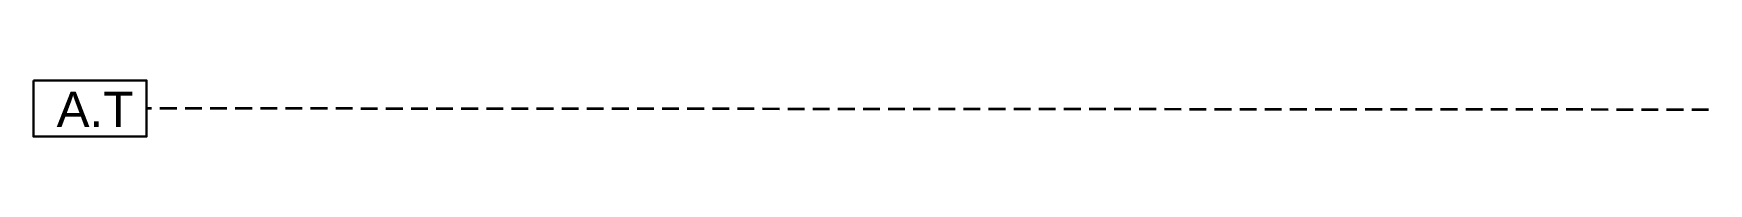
# Model space of a CAD drawing. Header units: millimetres. Extents: x 1109421 to 1726579, y -247837 to 144927.
# Drawn here: x 1497445 to 1527460, y 57481 to 58494 of the extents above; entities that cross this region are included whole.
import ezdxf

# ---------------------------------------------------------------- set-up
doc = ezdxf.new("R2010")
doc.units = ezdxf.units.MM
doc.header["$LTSCALE"] = 600
doc.header["$MEASUREMENT"] = 0
doc.linetypes.add('DASHED', pattern=[0.75, 0.5, -0.25])
doc.layers.add('PCCC-ATTOMAT', color=3, linetype='Continuous', lineweight=30)
doc.layers.add('PCCC-BAO CHAY - DAY', color=3, linetype='DASHED', lineweight=35)
doc.styles.add('chu theo TCVN', font='arial.ttf')

# ---------------------------------------------------------------- blocks, each defined once
blk = doc.blocks.new('ATTOMAT TANG')
at = {"layer": 'PCCC-ATTOMAT'}
blk.add_lwpolyline([(0, 2.88), (0, 0), (5.76, 0), (5.76, 2.88)], close=True, dxfattribs=at)
at = {"layer": 'PCCC-ATTOMAT', "style": 'chu theo TCVN'}
blk.add_text('A.T', height=1.8, dxfattribs=at).set_placement((1.179, 0.496))

msp = doc.modelspace()

# ---------------------------------------------------------------- linework, layer by layer
at = {"layer": 'PCCC-BAO CHAY - DAY'}
msp.add_line((1527460.4, 57964.9), (1499469.5, 57987.6), dxfattribs=at)
msp.add_line((1527460.4, 57964.9), (1499469.5, 57987.6), dxfattribs=at)

# ---------------------------------------------------------------- block references
at = {"layer": 'PCCC-ATTOMAT', "xscale": 351.5624999995343, "yscale": 351.5624999995343, "zscale": 351.5624999995343}
msp.add_blockref('ATTOMAT TANG', (1497444.5, 57481.3), dxfattribs=at)
msp.add_blockref('ATTOMAT TANG', (1497444.5, 57481.3), dxfattribs=at)

doc.saveas('drawing.dxf')
